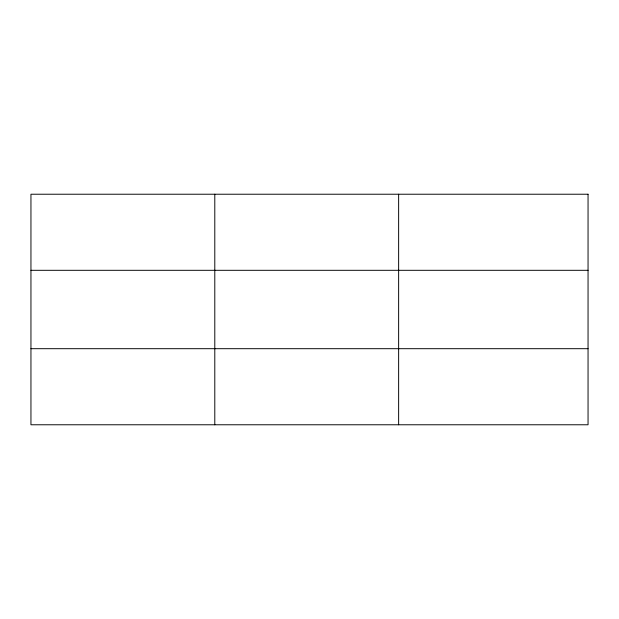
<?xml version="1.0" encoding="UTF-8"?>
<svg xmlns="http://www.w3.org/2000/svg" width="619" height="619" viewBox="0 0 619 619"><rect width="100%" height="100%" fill="white"/><g stroke="black" fill="none" stroke-linecap="round" stroke-linejoin="round"><path stroke-width="0.93" d="M214.793 194.227L214.793 424.773M398.636 194.227L398.636 424.773M30.95 270.31L588.05 270.31M30.95 348.69L588.05 348.69M588.05 194.227L588.05 424.773L30.95 424.773L30.95 194.227L588.05 194.227"/></g></svg>
